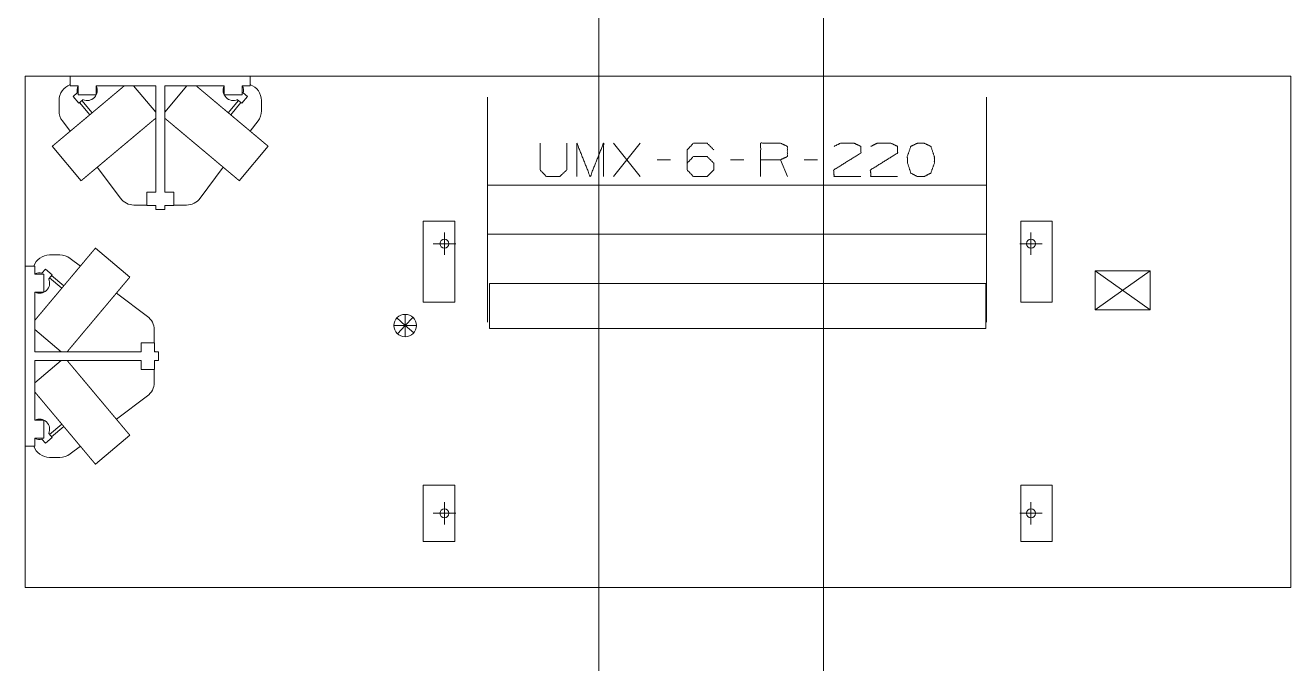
# Model space of a CAD drawing. Header units: millimetres. Extents: x 3056 to 110866, y 16649 to 58349.
# Drawn here: x 21756 to 27383, y 24209 to 27048 of the extents above; entities that cross this region are included whole.
import ezdxf

# ---------------------------------------------------------------- set-up
doc = ezdxf.new("R2010")
doc.units = ezdxf.units.MM
doc.layers.add('1', color=7, linetype='Continuous', true_color=0xffffff)

msp = doc.modelspace()

# ---------------------------------------------------------------- linework, layer by layer
at = {"layer": '1', "color": 143, "linetype": 'Continuous', "lineweight": 13}
for p, q in [((24306.5, 54363.3), (24306.5, 17870.4)), ((25306.5, 17870.4), (25306.5, 52663.3))]:
    msp.add_line(p, q, dxfattribs=at)
at = {"layer": '1', "color": 80, "linetype": 'Continuous', "lineweight": 13}
for p, q in [((21756.5, 24547.3), (21756.5, 26821.3)), ((21756.5, 24547.3), (21756.5, 26821.3)), ((21756.5, 26821.3), (27383.5, 26821.3)), ((21756.5, 26821.3), (27383.5, 26821.3)), ((21956.5, 26821.3), (21956.5, 26778.3)), ((22756.5, 26821.3), (22756.5, 26778.3)), ((27383.5, 26821.3), (27383.5, 24547.3)), ((27383.5, 26821.3), (27383.5, 24547.3)), ((21956.5, 26778.3), (21991.5, 26778.3)), ((21987.6, 26747.2), (21968.9, 26731.4)), ((21994.1, 26701.3), (21968.9, 26731.4)), ((21991.5, 26778.3), (21991.5, 26738.3)), ((22071.5, 26738.3), (21991.5, 26738.3)), ((22071.5, 26778.3), (22336.5, 26778.3)), ((22071.5, 26778.3), (22071.5, 26738.3)), ((22336.5, 26661.2), (22238.2, 26778.3)), ((22336.5, 26778.3), (22336.5, 26306.3)), ((22376.5, 26778.3), (22376.5, 26306.3)), ((22474.7, 26778.3), (22376.5, 26661.2)), ((22376.5, 26778.3), (22641.5, 26778.3)), ((22641.5, 26778.3), (22641.5, 26738.3)), ((22721.5, 26738.3), (22641.5, 26738.3)), ((22718.8, 26701.3), (22744.1, 26731.4)), ((22721.5, 26778.3), (22721.5, 26738.3)), ((22721.5, 26778.3), (22756.5, 26778.3)), ((22725.3, 26747.2), (22744.1, 26731.4)), ((21906.5, 26667.3), (21906.5, 26713.3)), ((22012.9, 26717), (21994.1, 26701.3)), ((21997.6, 26704.2), (22043.2, 26649.8)), ((22053.9, 26658.8), (22008.3, 26713.2)), ((22704.7, 26713.2), (22659, 26658.8)), ((22669.7, 26649.8), (22715.4, 26704.2)), ((22700.1, 26717), (22718.8, 26701.3)), ((22806.5, 26713.3), (22806.5, 26667.3)), ((21921.5, 26622.3), (21955.8, 26576.5)), ((22757.1, 26576.5), (22791.5, 26622.3)), ((21876.2, 26509.7), (22004.8, 26356.5)), ((22708.2, 26356.5), (22836.7, 26509.7)), ((24372.6, 26375), (24491.3, 26523.4)), ((24491.3, 26375), (24372.6, 26523.4)), ((24625.1, 26450), (24565.7, 26450)), ((24951.9, 26450), (24892.6, 26450)), ((25145.1, 26375), (25115.4, 26450)), ((25278.8, 26450), (25219.4, 26450)), ((22076, 26416.3), (22179.5, 26278.3)), ((22533.5, 26278.3), (22636.9, 26416.3)), ((26031.4, 26337.5), (23811.5, 26337.5)), ((22296.5, 26306.3), (22296.5, 26246.3)), ((22336.5, 26306.3), (22296.5, 26306.3)), ((22376.5, 26306.3), (22416.5, 26306.3)), ((22416.5, 26306.3), (22416.5, 26246.3)), ((22296.5, 26248.3), (22239.5, 26248.3)), ((22336.5, 26246.3), (22296.5, 26246.3)), ((22336.5, 26246.3), (22336.5, 26228.3)), ((22376.5, 26228.3), (22336.5, 26228.3)), ((22376.5, 26246.3), (22416.5, 26246.3)), ((22376.5, 26246.3), (22376.5, 26228.3)), ((22376.7, 26243.6), (22376.5, 26243.6)), ((22376.7, 26243.6), (22376.7, 26246.3)), ((22473.5, 26248.3), (22416.5, 26248.3)), ((23526, 26176.3), (23526, 25816.3)), ((23666, 26176.3), (23526, 26176.3)), ((23666, 25816.3), (23666, 26176.3)), ((26323, 26176.3), (26183, 26176.3)), ((26183, 26176.3), (26183, 25816.3)), ((26323, 25816.3), (26323, 26176.3)), ((23620.5, 26126.3), (23620.5, 26026.3)), ((23811.5, 26118.4), (26031.4, 26118.4)), ((26228.5, 26126.3), (26228.5, 26026.3)), ((22221.3, 25928), (22068.1, 26056.6)), ((23570.5, 26076.3), (23670.5, 26076.3)), ((26178.5, 26076.3), (26278.5, 26076.3)), ((21864.5, 26026.3), (21910.5, 26026.3)), ((22001.3, 25976.9), (21955.5, 26011.3)), ((21756.5, 25976.3), (21799.5, 25976.3)), ((21799.5, 25941.3), (21799.5, 25976.3)), ((21799.5, 25941.3), (21839.5, 25941.3)), ((21830.6, 25945.2), (21846.4, 25963.9)), ((21839.5, 25941.3), (21839.5, 25861.3)), ((21876.5, 25938.7), (21846.4, 25963.9)), ((26514.5, 25782.3), (26514.5, 25956.3)), ((26758.5, 25782.3), (26514.5, 25956.3)), ((26514.5, 25956.3), (26758.5, 25956.3)), ((26758.5, 25956.3), (26636.5, 25869.3)), ((26758.5, 25956.3), (26758.5, 25782.3)), ((21860.7, 25919.9), (21876.5, 25938.7)), ((21864.6, 25924.5), (21919, 25878.8)), ((21928, 25889.6), (21873.6, 25935.2)), ((23820.5, 25899.3), (26028.5, 25899.3)), ((23820.5, 25699.3), (23820.5, 25899.3)), ((26028.5, 25899.3), (26028.5, 25699.3)), ((21799.5, 25861.3), (21839.5, 25861.3)), ((21799.5, 25596.3), (21799.5, 25861.3)), ((22299.5, 25753.3), (22161.5, 25856.8)), ((26514.5, 25782.3), (26636.5, 25869.3)), ((23526, 25816.3), (23666, 25816.3)), ((26183, 25816.3), (26323, 25816.3)), ((26758.5, 25782.3), (26514.5, 25782.3)), ((23445.5, 25712.3), (23409.1, 25746.6)), ((23445.5, 25712.3), (23445.5, 25762.3)), ((23445.5, 25712.3), (23479.8, 25748.7)), ((21799.5, 25694.5), (21916.5, 25596.3)), ((22329.5, 25693.3), (22329.5, 25636.3)), ((23445.5, 25712.3), (23395.5, 25712.3)), ((23445.5, 25712.3), (23411.1, 25675.9)), ((23445.5, 25712.3), (23484.3, 25680.8)), ((23445.5, 25712.3), (23445.5, 25662.3)), ((23445.5, 25712.3), (23495.5, 25712.3)), ((26028.5, 25699.3), (23820.5, 25699.3)), ((22271.5, 25636.3), (22331.5, 25636.3)), ((22271.5, 25596.3), (22271.5, 25636.3)), ((22331.5, 25596.3), (22331.5, 25636.3)), ((21799.5, 25596.3), (22271.5, 25596.3)), ((21799.5, 25291.3), (21799.5, 25556.3)), ((21916.5, 25556.3), (21799.5, 25458.1)), ((21799.5, 25556.3), (22271.5, 25556.3)), ((22271.5, 25556.3), (22271.5, 25516.3)), ((22334.1, 25596.6), (22331.5, 25596.5)), ((22331.5, 25596.3), (22349.5, 25596.3)), ((22331.5, 25556.3), (22349.5, 25556.3)), ((22331.5, 25556.3), (22331.5, 25516.3)), ((22334.1, 25596.6), (22334.1, 25596.3)), ((22349.5, 25596.3), (22349.5, 25556.3)), ((22271.5, 25516.3), (22331.5, 25516.3)), ((22329.5, 25516.3), (22329.5, 25459.3)), ((22161.5, 25295.8), (22299.5, 25399.3)), ((21799.5, 25291.3), (21839.5, 25291.3)), ((21839.5, 25291.3), (21839.5, 25211.3)), ((21919, 25273.8), (21864.6, 25228.1)), ((21799.5, 25211.3), (21839.5, 25211.3)), ((21799.5, 25176.3), (21799.5, 25211.3)), ((21876.5, 25213.9), (21846.4, 25188.7)), ((21860.7, 25232.7), (21876.5, 25213.9)), ((21873.6, 25217.4), (21928, 25263)), ((22068.1, 25096), (22221.3, 25224.6)), ((21756.5, 25176.3), (21799.5, 25176.3)), ((21830.6, 25207.4), (21846.4, 25188.7)), ((21955.5, 25141.3), (22001.3, 25175.7)), ((21910.5, 25126.3), (21864.5, 25126.3)), ((23526, 25002.3), (23526, 24752.3)), ((23666, 25002.3), (23526, 25002.3)), ((23666, 24752.3), (23666, 25002.3)), ((26183, 25002.3), (26183, 24752.3)), ((26323, 25002.3), (26183, 25002.3)), ((26323, 24752.3), (26323, 25002.3)), ((23570.5, 24877.3), (23670.5, 24877.3)), ((23620.5, 24927.3), (23620.5, 24827.3)), ((26178.5, 24877.3), (26278.5, 24877.3)), ((26228.5, 24927.3), (26228.5, 24827.3)), ((23526, 24752.3), (23666, 24752.3)), ((26183, 24752.3), (26323, 24752.3)), ((27383.5, 24547.3), (21756.5, 24547.3)), ((27383.5, 24547.3), (21756.5, 24547.3))]:
    msp.add_line(p, q, dxfattribs=at)
for centre, radius in [((23620.5, 26076.3), 20), ((26228.5, 26076.3), 20), ((23445.5, 25712.3), 50), ((23620.5, 24877.3), 20), ((26228.5, 24877.3), 20)]:
    msp.add_circle(centre, radius, dxfattribs=at)
for centre, radius, start, end in [((21981.5, 26713.3), 75, 109.4723, 180), ((22031.5, 26758.3), 45.2, 153.7683, 194.2622), ((22031.5, 26758.3), 45.2, 245.7378, 26.2321), ((22681.5, 26758.3), 45.2, 153.7679, 294.2622), ((22681.5, 26758.3), 45.2, 345.7378, 26.2317), ((22731.5, 26713.3), 75, 0, 70.5277), ((21981.5, 26667.3), 75, 180, 216.8699), ((22731.5, 26667.3), 75, 323.1301, 0), ((22239.5, 26323.3), 75, 216.8699, 270), ((22473.5, 26323.3), 75, 270, 323.1301), ((21864.5, 25951.3), 75, 90, 160.5277), ((21910.5, 25951.3), 75, 53.1301, 90), ((21819.5, 25901.3), 45.2, 75.7378, 116.2317), ((21819.5, 25901.3), 45.2, 243.7679, 24.2622), ((22254.5, 25693.3), 75, 0, 53.1301), ((22254.5, 25459.3), 75, 306.8699, 360), ((21819.5, 25251.3), 45.2, 335.7378, 116.2321), ((21819.5, 25251.3), 45.2, 243.7683, 284.2622), ((21864.5, 25201.3), 75, 199.4723, 270), ((21910.5, 25201.3), 75, 270, 306.8699)]:
    msp.add_arc(centre, radius, start, end, dxfattribs=at)
for points, knots in [([(22196.3, 26778.3), (22194.9, 26777.1), (22193.6, 26776), (22190.7, 26773.6), (22187.7, 26771), (22184.5, 26768.4), (22182.9, 26767), (22181.3, 26765.7), (22177.9, 26762.8), (22174.4, 26759.9), (22170.8, 26756.8), (22168.9, 26755.3), (22167, 26753.7), (22163.2, 26750.5), (22161.2, 26748.8), (22159.2, 26747.2), (22157.2, 26745.5), (22155.2, 26743.8), (22151.1, 26740.3), (22148.9, 26738.5), (22146.8, 26736.8), (22142.5, 26733.1), (22140.3, 26731.3), (22138.1, 26729.4), (22133.6, 26725.6), (22129, 26721.8), (22126.7, 26719.9), (22122, 26715.9), (22119.7, 26714), (22114.9, 26709.9), (22110, 26705.9), (22107.6, 26703.8), (22105.1, 26701.8), (22102.7, 26699.7), (22100.2, 26697.6), (22095.2, 26693.4), (22090.2, 26689.2), (22085.1, 26684.9), (22082.5, 26682.8), (22080, 26680.7), (22074.8, 26676.3), (22072.2, 26674.2), (22067.1, 26669.8), (22064.5, 26667.7), (22061.9, 26665.5), (22056.7, 26661.1), (22054.1, 26658.9), (22048.9, 26654.6), (22046.3, 26652.4), (22041.1, 26648), (22035.8, 26643.6), (22033.2, 26641.5), (22028.1, 26637.1), (22022.9, 26632.8), (22020.3, 26630.6), (22017.8, 26628.5), (22012.6, 26624.2), (22010.1, 26622), (22005, 26617.8), (22002.5, 26615.7), (21997.5, 26611.5), (21992.6, 26607.3), (21990.1, 26605.3), (21987.7, 26603.2), (21982.8, 26599.1), (21978, 26595.1), (21973.3, 26591.2), (21968.6, 26587.2), (21966.4, 26585.3), (21964.1, 26583.4), (21959.6, 26579.6), (21957.4, 26577.8), (21953, 26574.1), (21950.8, 26572.3), (21948.7, 26570.5), (21946.6, 26568.7), (21942.4, 26565.2), (21938.3, 26561.8), (21934.4, 26558.5), (21932.5, 26556.9), (21928.7, 26553.7), (21926.8, 26552.1), (21923.2, 26549.1), (21919.6, 26546.1), (21916.2, 26543.3), (21913, 26540.5), (21911.4, 26539.2), (21909.8, 26537.9), (21906.8, 26535.3), (21903.9, 26532.9), (21902.5, 26531.7), (21899.8, 26529.5), (21898.5, 26528.4), (21897.2, 26527.3), (21896, 26526.3), (21894.8, 26525.3), (21893.6, 26524.3), (21891.4, 26522.4), (21889.4, 26520.7), (21887.4, 26519.1), (21885.7, 26517.6), (21884, 26516.2), (21882.5, 26515), (21881.2, 26513.9), (21880.1, 26512.9), (21879.5, 26512.5), (21879, 26512.1), (21878.2, 26511.3), (21877.5, 26510.7), (21877.2, 26510.5), (21876.9, 26510.3), (21876.7, 26510.1), (21876.5, 26509.9), (21876.4, 26509.8), (21876.3, 26509.7), (21876.2, 26509.7), (21876.2, 26509.7)], [0, 0, 0.004292, 0.008591, 0.017595, 0.02701, 0.036821, 0.041921, 0.047018, 0.057597, 0.068547, 0.079854, 0.085679, 0.091508, 0.103505, 0.109664, 0.115825, 0.122145, 0.128465, 0.141408, 0.148026, 0.154639, 0.16816, 0.17505, 0.181941, 0.195985, 0.210268, 0.217521, 0.232145, 0.239507, 0.254441, 0.269566, 0.277213, 0.284861, 0.29259, 0.300319, 0.315926, 0.331664, 0.347524, 0.355507, 0.363489, 0.379542, 0.387603, 0.403763, 0.411855, 0.419976, 0.436223, 0.444354, 0.460633, 0.468776, 0.485047, 0.5013, 0.509419, 0.525611, 0.541747, 0.54978, 0.557809, 0.573786, 0.581718, 0.597533, 0.605409, 0.621031, 0.636511, 0.644167, 0.651827, 0.66697, 0.681925, 0.696679, 0.711217, 0.718374, 0.725529, 0.739596, 0.746505, 0.760187, 0.766958, 0.773594, 0.780227, 0.793206, 0.805882, 0.818239, 0.824254, 0.836121, 0.841965, 0.853313, 0.864306, 0.874926, 0.88517, 0.8901, 0.895028, 0.904486, 0.913544, 0.91786, 0.926291, 0.930401, 0.934298, 0.938192, 0.941872, 0.945549, 0.952463, 0.958926, 0.964934, 0.970487, 0.97557, 0.980183, 0.98432, 0.987983, 0.989576, 0.991164, 0.993861, 0.996067, 0.996928, 0.997787, 0.998402, 0.999016, 0.999389, 0.999755, 0.999881, 1, 1]), ([(22836.7, 26509.7), (22836.7, 26509.7), (22836.7, 26509.7), (22836.5, 26509.8), (22836.4, 26509.9), (22836.2, 26510.1), (22836, 26510.3), (22835.5, 26510.7), (22835.1, 26511), (22834.8, 26511.3), (22833.9, 26512.1), (22833.4, 26512.5), (22832.9, 26512.9), (22832.3, 26513.4), (22831.1, 26514.4), (22830.4, 26515), (22828.9, 26516.2), (22828.1, 26516.9), (22827.3, 26517.6), (22825.5, 26519.1), (22824.5, 26519.9), (22823.6, 26520.7), (22821.5, 26522.4), (22819.3, 26524.3), (22818.1, 26525.3), (22817, 26526.3), (22814.5, 26528.4), (22811.8, 26530.6), (22810.4, 26531.7), (22809.1, 26532.9), (22806.2, 26535.3), (22804.6, 26536.6), (22801.6, 26539.2), (22800, 26540.5), (22796.7, 26543.3), (22795, 26544.7), (22791.5, 26547.6), (22789.8, 26549.1), (22786.1, 26552.1), (22784.3, 26553.7), (22782.4, 26555.3), (22778.6, 26558.5), (22774.6, 26561.8), (22772.6, 26563.5), (22770.5, 26565.2), (22766.4, 26568.7), (22764.3, 26570.5), (22762.1, 26572.3), (22757.8, 26575.9), (22753.4, 26579.6), (22748.9, 26583.4), (22746.6, 26585.3), (22742, 26589.2), (22737.3, 26593.1), (22732.5, 26597.1), (22730.1, 26599.1), (22727.7, 26601.2), (22722.8, 26605.3), (22720.4, 26607.3), (22715.4, 26611.5), (22710.4, 26615.7), (22707.9, 26617.8), (22705.4, 26619.9), (22700.3, 26624.2), (22695.2, 26628.5), (22692.6, 26630.6), (22690, 26632.8), (22684.9, 26637.1), (22679.7, 26641.5), (22674.5, 26645.8), (22669.3, 26650.2), (22666.7, 26652.4), (22664.1, 26654.6), (22661.5, 26656.7), (22656.3, 26661.1), (22651.1, 26665.5), (22648.5, 26667.7), (22645.9, 26669.8), (22640.7, 26674.2), (22638.1, 26676.3), (22633, 26680.7), (22630.4, 26682.8), (22627.9, 26684.9), (22622.8, 26689.2), (22617.8, 26693.4), (22612.8, 26697.6), (22610.3, 26699.7), (22607.8, 26701.8), (22602.9, 26705.9), (22598.1, 26709.9), (22595.7, 26712), (22590.9, 26715.9), (22586.2, 26719.9), (22583.9, 26721.8), (22579.4, 26725.6), (22574.9, 26729.4), (22572.7, 26731.3), (22568.3, 26734.9), (22566.1, 26736.8), (22561.9, 26740.3), (22557.7, 26743.8), (22555.7, 26745.5), (22553.7, 26747.2), (22551.7, 26748.8), (22549.8, 26750.5), (22547.8, 26752.1), (22544, 26755.3), (22542.2, 26756.8), (22538.6, 26759.9), (22535.1, 26762.8), (22531.7, 26765.7), (22530, 26767), (22526.8, 26769.7), (22523.8, 26772.3), (22520.8, 26774.8), (22519.4, 26776), (22516.6, 26778.3)], [0, 0, 0.000122, 0.000247, 0.000611, 0.000984, 0.001595, 0.002216, 0.003933, 0.005038, 0.006139, 0.008836, 0.010427, 0.012017, 0.013851, 0.017747, 0.019819, 0.02443, 0.026974, 0.029513, 0.035068, 0.03807, 0.041077, 0.047539, 0.054451, 0.058127, 0.061808, 0.069601, 0.077816, 0.082139, 0.086459, 0.095514, 0.100247, 0.1099, 0.11483, 0.125076, 0.130384, 0.141193, 0.146684, 0.158032, 0.163879, 0.169726, 0.181761, 0.19412, 0.200456, 0.206793, 0.219772, 0.226406, 0.233044, 0.246589, 0.260404, 0.274471, 0.281625, 0.296051, 0.310698, 0.325556, 0.333029, 0.340598, 0.355832, 0.363491, 0.378968, 0.39459, 0.402464, 0.410342, 0.426215, 0.442187, 0.450219, 0.458254, 0.474388, 0.49058, 0.506818, 0.523086, 0.531225, 0.539369, 0.547508, 0.563776, 0.580023, 0.588143, 0.596238, 0.612394, 0.620456, 0.636509, 0.644491, 0.652477, 0.668332, 0.684075, 0.699679, 0.707409, 0.715134, 0.730433, 0.74556, 0.753024, 0.767855, 0.782479, 0.789733, 0.804015, 0.818054, 0.824948, 0.838598, 0.845361, 0.858592, 0.871535, 0.877853, 0.884173, 0.890334, 0.896495, 0.90249, 0.914319, 0.920143, 0.931451, 0.942403, 0.952982, 0.958079, 0.968082, 0.977695, 0.986904, 0.991407, 1, 1]), ([(23811.5, 26727.9), (23811.5, 26727.8), (23811.5, 26727.7), (23811.5, 26727.3), (23811.5, 26727), (23811.5, 26726.3), (23811.5, 26725.3), (23811.5, 26724.2), (23811.5, 26722.9), (23811.5, 26721.3), (23811.5, 26719.5), (23811.5, 26717.6), (23811.5, 26715.4), (23811.5, 26713), (23811.5, 26710.5), (23811.5, 26709.1), (23811.5, 26706.2), (23811.5, 26703.1), (23811.5, 26701.5), (23811.5, 26698.2), (23811.5, 26694.6), (23811.5, 26690.9), (23811.5, 26686.9), (23811.5, 26682.8), (23811.5, 26678.4), (23811.5, 26673.9), (23811.5, 26669.2), (23811.5, 26664.3), (23811.5, 26659.2), (23811.5, 26654), (23811.5, 26648.6), (23811.5, 26643), (23811.5, 26637.2), (23811.5, 26631.3), (23811.5, 26628.2), (23811.5, 26622), (23811.5, 26615.6), (23811.5, 26609.1), (23811.5, 26602.4), (23811.5, 26595.6), (23811.5, 26588.6), (23811.5, 26585.1), (23811.5, 26577.9), (23811.5, 26570.5), (23811.5, 26563), (23811.5, 26559.2), (23811.5, 26551.5), (23811.5, 26543.6), (23811.5, 26535.7), (23811.5, 26527.6), (23811.5, 26519.3), (23811.5, 26511), (23811.5, 26502.5), (23811.5, 26493.9), (23811.5, 26485.3), (23811.5, 26476.5), (23811.5, 26467.6), (23811.5, 26458.6), (23811.5, 26449.5), (23811.5, 26440.3), (23811.5, 26431), (23811.5, 26421.6), (23811.5, 26412.2), (23811.5, 26402.7), (23811.5, 26393.1), (23811.5, 26383.4), (23811.5, 26373.7), (23811.5, 26363.9), (23811.5, 26354.1), (23811.5, 26344.2), (23811.5, 26339.2), (23811.5, 26329.2), (23811.5, 26319.2), (23811.5, 26309.2), (23811.5, 26299.1), (23811.5, 26294), (23811.5, 26283.9), (23811.5, 26273.8), (23811.5, 26263.6), (23811.5, 26253.4), (23811.5, 26248.3), (23811.5, 26238.1), (23811.5, 26227.9)], [0, 0, 0.000206, 0.000519, 0.001349, 0.001868, 0.003323, 0.005196, 0.007477, 0.010176, 0.013287, 0.016806, 0.020733, 0.025072, 0.029813, 0.034957, 0.03773, 0.043476, 0.049625, 0.052795, 0.059531, 0.066659, 0.074179, 0.082079, 0.090366, 0.099028, 0.108067, 0.117475, 0.127254, 0.137393, 0.147892, 0.158745, 0.169948, 0.181494, 0.193384, 0.199496, 0.211889, 0.224605, 0.237649, 0.251005, 0.264674, 0.278654, 0.285714, 0.300139, 0.314855, 0.329857, 0.337498, 0.352913, 0.368597, 0.384546, 0.400755, 0.417206, 0.433902, 0.450835, 0.467996, 0.485374, 0.502974, 0.520775, 0.538777, 0.55697, 0.575348, 0.593906, 0.612628, 0.631514, 0.650554, 0.669736, 0.689061, 0.708508, 0.728082, 0.747767, 0.767558, 0.77748, 0.797413, 0.817432, 0.837524, 0.857686, 0.867793, 0.888039, 0.908332, 0.928663, 0.949025, 0.959212, 0.979601, 1, 1]), ([(26031.5, 26227.9), (26031.5, 26238.1), (26031.5, 26248.3), (26031.5, 26258.5), (26031.5, 26268.7), (26031.5, 26278.9), (26031.5, 26289), (26031.5, 26299.1), (26031.5, 26309.2), (26031.5, 26319.2), (26031.5, 26329.2), (26031.5, 26339.2), (26031.5, 26349.1), (26031.5, 26359), (26031.5, 26368.8), (26031.5, 26378.6), (26031.5, 26388.3), (26031.5, 26397.9), (26031.5, 26407.4), (26031.5, 26416.9), (26031.5, 26426.3), (26031.5, 26435.7), (26031.5, 26444.9), (26031.5, 26454), (26031.5, 26463.1), (26031.5, 26472), (26031.5, 26480.9), (26031.5, 26489.6), (26031.5, 26498.3), (26031.5, 26506.8), (26031.5, 26515.2), (26031.5, 26523.5), (26031.5, 26531.7), (26031.5, 26539.7), (26031.5, 26547.6), (26031.5, 26555.4), (26031.5, 26563), (26031.5, 26570.5), (26031.5, 26574.2), (26031.5, 26581.5), (26031.5, 26588.6), (26031.5, 26595.6), (26031.5, 26602.4), (26031.5, 26609.1), (26031.5, 26615.6), (26031.5, 26618.9), (26031.5, 26625.1), (26031.5, 26631.3), (26031.5, 26637.2), (26031.5, 26643), (26031.5, 26648.6), (26031.5, 26654), (26031.5, 26659.2), (26031.5, 26664.3), (26031.5, 26666.8), (26031.5, 26671.6), (26031.5, 26676.2), (26031.5, 26680.6), (26031.5, 26684.8), (26031.5, 26686.9), (26031.5, 26690.9), (26031.5, 26694.6), (26031.5, 26698.2), (26031.5, 26699.9), (26031.5, 26703.1), (26031.5, 26706.2), (26031.5, 26709.1), (26031.5, 26711.8), (26031.5, 26714.2), (26031.5, 26716.5), (26031.5, 26718.6), (26031.5, 26720.4), (26031.5, 26722.1), (26031.5, 26722.9), (26031.5, 26724.2), (26031.5, 26725.3), (26031.5, 26726.3), (26031.5, 26726.6), (26031.5, 26727.3), (26031.5, 26727.7), (26031.5, 26727.9), (26031.5, 26727.9)], [0, 0, 0.020399, 0.040788, 0.061161, 0.081508, 0.101822, 0.122095, 0.142314, 0.162476, 0.182568, 0.202587, 0.22252, 0.242364, 0.262102, 0.281734, 0.30125, 0.320633, 0.33989, 0.359003, 0.377969, 0.396775, 0.415418, 0.433886, 0.452174, 0.470271, 0.488178, 0.505879, 0.523368, 0.54064, 0.55769, 0.574507, 0.59108, 0.607416, 0.623492, 0.639309, 0.654861, 0.670143, 0.685145, 0.692501, 0.707074, 0.721346, 0.735326, 0.748995, 0.762351, 0.775395, 0.781835, 0.794392, 0.806616, 0.818506, 0.830052, 0.841255, 0.852108, 0.862607, 0.872746, 0.877635, 0.887229, 0.896452, 0.9053, 0.913777, 0.917921, 0.925821, 0.933341, 0.940469, 0.943834, 0.950375, 0.956524, 0.96227, 0.967615, 0.972557, 0.977098, 0.98123, 0.984956, 0.988268, 0.989824, 0.992523, 0.994804, 0.996677, 0.997402, 0.998651, 0.999481, 0.999899, 1, 1]), ([(22336.5, 26634.8), (22334.4, 26633.1), (22333.3, 26632.1), (22331, 26630.2), (22329.9, 26629.3), (22328.6, 26628.2), (22326.1, 26626.1), (22324.8, 26625), (22322, 26622.7), (22320.6, 26621.5), (22317.6, 26619), (22314.5, 26616.4), (22313, 26615.1), (22311.3, 26613.7), (22308, 26610.9), (22306.3, 26609.5), (22304.5, 26608), (22301, 26605), (22299.2, 26603.5), (22295.4, 26600.4), (22291.6, 26597.1), (22287.6, 26593.8), (22283.6, 26590.4), (22279.4, 26587), (22275.2, 26583.4), (22270.9, 26579.8), (22268.7, 26577.9), (22264.2, 26574.2), (22259.7, 26570.4), (22257.4, 26568.5), (22252.8, 26564.6), (22250.4, 26562.6), (22248, 26560.6), (22243.3, 26556.6), (22240.8, 26554.6), (22236, 26550.5), (22233.5, 26548.4), (22231, 26546.3), (22228.6, 26544.3), (22223.6, 26540.1), (22221.1, 26538), (22218.5, 26535.9), (22213.5, 26531.6), (22208.4, 26527.3), (22205.8, 26525.2), (22200.6, 26520.8), (22198.1, 26518.7), (22192.9, 26514.3), (22190.3, 26512.1), (22187.7, 26510), (22185.1, 26507.8), (22179.9, 26503.4), (22177.3, 26501.2), (22172.1, 26496.9), (22166.9, 26492.5), (22161.7, 26488.1), (22159.1, 26486), (22153.9, 26481.6), (22151.3, 26479.5), (22146.2, 26475.1), (22143.6, 26473), (22141.1, 26470.9), (22136, 26466.6), (22131, 26462.4), (22128.5, 26460.3), (22126, 26458.2), (22121, 26454), (22116.1, 26449.9), (22113.7, 26447.9), (22108.9, 26443.8), (22104.1, 26439.8), (22101.8, 26437.9), (22097.1, 26434), (22092.5, 26430.1), (22090.3, 26428.2), (22088, 26426.3), (22085.8, 26424.5), (22083.6, 26422.6), (22081.5, 26420.8), (22077.2, 26417.2), (22075, 26415.4), (22073, 26413.7), (22068.9, 26410.3), (22066.8, 26408.6), (22062.9, 26405.2), (22061, 26403.6), (22057.2, 26400.4), (22053.5, 26397.4), (22051.7, 26395.8), (22049.9, 26394.4), (22046.5, 26391.5), (22044.8, 26390), (22043.1, 26388.7), (22041.5, 26387.3), (22038.3, 26384.6), (22036.8, 26383.4), (22035.3, 26382.1), (22033.9, 26380.9), (22032.4, 26379.7), (22031, 26378.5), (22028.3, 26376.2), (22027, 26375.1), (22024.5, 26373.1), (22022.2, 26371.1), (22021.1, 26370.2), (22018.9, 26368.4), (22017.9, 26367.5), (22016, 26365.9), (22015.1, 26365.1), (22014.2, 26364.4), (22013.4, 26363.7), (22012.6, 26363), (22011.1, 26361.8), (22010.4, 26361.2), (22009.2, 26360.2), (22008.6, 26359.7), (22008.1, 26359.3), (22007.6, 26358.8), (22007.2, 26358.5), (22006.7, 26358.1), (22006, 26357.5), (22005.5, 26357.1), (22005.3, 26356.9), (22005.1, 26356.7), (22005, 26356.6), (22004.8, 26356.5), (22004.8, 26356.5), (22004.8, 26356.5)], [0, 0, 0.006203, 0.009524, 0.016377, 0.019908, 0.023651, 0.031345, 0.035296, 0.043606, 0.047956, 0.056856, 0.066147, 0.070887, 0.075814, 0.08585, 0.09096, 0.096246, 0.106994, 0.112455, 0.123714, 0.135295, 0.147191, 0.159396, 0.171892, 0.184669, 0.197715, 0.204368, 0.217797, 0.231463, 0.238359, 0.252368, 0.259473, 0.266581, 0.280989, 0.288285, 0.302962, 0.310343, 0.317799, 0.325259, 0.340318, 0.347912, 0.355502, 0.370804, 0.386201, 0.393943, 0.409466, 0.417246, 0.43286, 0.440691, 0.448518, 0.456366, 0.472062, 0.479912, 0.495617, 0.511305, 0.526966, 0.534773, 0.550363, 0.558146, 0.573637, 0.581342, 0.589042, 0.604348, 0.619542, 0.627075, 0.634607, 0.649531, 0.664304, 0.671605, 0.686117, 0.700439, 0.707554, 0.72157, 0.735371, 0.742156, 0.748937, 0.755599, 0.762257, 0.768791, 0.78172, 0.788113, 0.794371, 0.806735, 0.812846, 0.824764, 0.830563, 0.842003, 0.853112, 0.858582, 0.863881, 0.874299, 0.879417, 0.884357, 0.889293, 0.898798, 0.903358, 0.907917, 0.91228, 0.916647, 0.920814, 0.928941, 0.932903, 0.940416, 0.947507, 0.950836, 0.957287, 0.960399, 0.966196, 0.96887, 0.971546, 0.973994, 0.976445, 0.980892, 0.98289, 0.98665, 0.988413, 0.989944, 0.991482, 0.992776, 0.994077, 0.996207, 0.997864, 0.99846, 0.99905, 0.999408, 0.999764, 0.999883, 1, 1]), ([(22708.2, 26356.5), (22708.1, 26356.5), (22708.1, 26356.5), (22708, 26356.6), (22707.9, 26356.7), (22707.7, 26356.9), (22707.5, 26357.1), (22706.9, 26357.5), (22706.6, 26357.8), (22705.8, 26358.5), (22705.4, 26358.8), (22704.8, 26359.3), (22704.3, 26359.7), (22703.2, 26360.7), (22701.8, 26361.8), (22700.4, 26363), (22699.6, 26363.7), (22698.7, 26364.4), (22697.9, 26365.1), (22697, 26365.9), (22695, 26367.5), (22694, 26368.4), (22691.9, 26370.2), (22690.8, 26371.1), (22689.6, 26372.1), (22687.2, 26374.1), (22685.9, 26375.1), (22683.3, 26377.4), (22680.5, 26379.7), (22677.6, 26382.1), (22676.1, 26383.4), (22674.6, 26384.6), (22671.5, 26387.3), (22669.8, 26388.7), (22668.2, 26390), (22666.5, 26391.5), (22664.8, 26392.9), (22663, 26394.4), (22661.3, 26395.8), (22659.5, 26397.4), (22657.6, 26398.9), (22653.9, 26402), (22650.1, 26405.2), (22646.1, 26408.6), (22644.1, 26410.3), (22640, 26413.7), (22637.9, 26415.4), (22635.8, 26417.2), (22631.5, 26420.8), (22629.3, 26422.6), (22627.1, 26424.5), (22624.9, 26426.3), (22620.4, 26430.1), (22615.8, 26434), (22611.2, 26437.9), (22608.8, 26439.8), (22604.1, 26443.8), (22601.7, 26445.8), (22596.8, 26449.9), (22591.9, 26454), (22589.5, 26456.1), (22584.5, 26460.3), (22579.5, 26464.5), (22576.9, 26466.6), (22571.9, 26470.9), (22569.3, 26473), (22564.2, 26477.3), (22561.6, 26479.5), (22559, 26481.6), (22556.5, 26483.8), (22553.9, 26486), (22548.7, 26490.3), (22546.1, 26492.5), (22543.5, 26494.7), (22538.3, 26499), (22533.1, 26503.4), (22527.9, 26507.8), (22525.3, 26510), (22522.7, 26512.1), (22517.5, 26516.5), (22514.9, 26518.7), (22512.3, 26520.8), (22509.7, 26523), (22507.1, 26525.2), (22504.6, 26527.3), (22499.5, 26531.6), (22494.4, 26535.9), (22491.9, 26538), (22489.4, 26540.1), (22484.4, 26544.3), (22481.9, 26546.3), (22479.4, 26548.4), (22477, 26550.5), (22472.1, 26554.6), (22469.7, 26556.6), (22464.9, 26560.6), (22462.5, 26562.6), (22460.2, 26564.6), (22455.5, 26568.5), (22451, 26572.3), (22446.5, 26576.1), (22444.3, 26577.9), (22439.9, 26581.6), (22437.7, 26583.4), (22433.5, 26587), (22429.3, 26590.4), (22425.3, 26593.8), (22421.4, 26597.1), (22417.5, 26600.4), (22413.8, 26603.5), (22410.2, 26606.5), (22408.4, 26608), (22406.6, 26609.5), (22405, 26610.9), (22403.3, 26612.3), (22400, 26615.1), (22398.4, 26616.4), (22396.8, 26617.7), (22395.3, 26619), (22393.8, 26620.2), (22392.4, 26621.5), (22389.6, 26623.8), (22388.2, 26625), (22385.6, 26627.2), (22384.3, 26628.2), (22383.1, 26629.3), (22380.7, 26631.2), (22379.6, 26632.1), (22378.5, 26633.1), (22376.5, 26634.8)], [0, 0, 0.000113, 0.000234, 0.00059, 0.00095, 0.00154, 0.002134, 0.003791, 0.004858, 0.007221, 0.008518, 0.010053, 0.011584, 0.015115, 0.019105, 0.023555, 0.026006, 0.028452, 0.031128, 0.033804, 0.039598, 0.042713, 0.049162, 0.052493, 0.056036, 0.063341, 0.067092, 0.07502, 0.083348, 0.092083, 0.096642, 0.1012, 0.110707, 0.115643, 0.120583, 0.125701, 0.130818, 0.136119, 0.141418, 0.146888, 0.152356, 0.163633, 0.175236, 0.187154, 0.193265, 0.205626, 0.211884, 0.218278, 0.231207, 0.237743, 0.244401, 0.251063, 0.264629, 0.278425, 0.292444, 0.299561, 0.313883, 0.321095, 0.335694, 0.350467, 0.357931, 0.37292, 0.388053, 0.395652, 0.410953, 0.418656, 0.434109, 0.441851, 0.449632, 0.457413, 0.465224, 0.480864, 0.488693, 0.496539, 0.512235, 0.527936, 0.543632, 0.551478, 0.559307, 0.574942, 0.582749, 0.59053, 0.598311, 0.606053, 0.613795, 0.629196, 0.644498, 0.652088, 0.659682, 0.674741, 0.682201, 0.689657, 0.697038, 0.711715, 0.719011, 0.733419, 0.740527, 0.747632, 0.761641, 0.775424, 0.788978, 0.795627, 0.808807, 0.815331, 0.828108, 0.840599, 0.852804, 0.864705, 0.876286, 0.887541, 0.898462, 0.903749, 0.90904, 0.91415, 0.919258, 0.929113, 0.933853, 0.93859, 0.943139, 0.947689, 0.952039, 0.960549, 0.964699, 0.972602, 0.976345, 0.980092, 0.987153, 0.990476, 0.993797, 1, 1]), ([(24045.7, 26523.4), (24045.7, 26404.7), (24073.8, 26375), (24133.2, 26375), (24164.4, 26404.7), (24164.4, 26523.4)], [0, 0, 0.311785, 0.419154, 0.575047, 0.688215, 1, 1]), ([(24209.1, 26375), (24209.1, 26523.4), (24268.5, 26375), (24327.9, 26523.4), (24327.9, 26375)], [0, 0, 0.240728, 0.5, 0.759272, 1, 1]), ([(24699.4, 26434.4), (24727.6, 26464.1), (24788.5, 26464.1), (24818.2, 26434.4), (24818.2, 26404.7), (24788.5, 26375), (24727.6, 26375), (24699.4, 26404.7), (24699.4, 26493.7), (24727.6, 26523.4), (24788.5, 26523.4), (24818.2, 26493.7)], [0, 0, 0.074326, 0.185079, 0.261388, 0.315348, 0.391656, 0.50241, 0.576736, 0.738612, 0.812938, 0.923692, 1, 1]), ([(25026.3, 26375), (25026.3, 26523.4), (25115.4, 26523.4), (25145.1, 26509.4), (25145.1, 26464.1), (25115.4, 26450), (25026.3, 26450)], [0, 0, 0.339226, 0.542761, 0.617836, 0.72139, 0.796465, 1, 1]), ([(25353.2, 26509.4), (25381.3, 26523.4), (25442.3, 26523.4), (25471.9, 26509.4), (25471.9, 26479.7), (25351.6, 26404.7), (25353.2, 26375), (25471.9, 26375)], [0, 0, 0.070636, 0.207524, 0.281313, 0.347998, 0.666471, 0.733248, 1, 1]), ([(25516.6, 26509.4), (25544.8, 26523.4), (25605.7, 26523.4), (25635.4, 26509.4), (25635.4, 26479.7), (25515.1, 26404.7), (25516.6, 26375), (25635.4, 26375)], [0, 0, 0.070635, 0.207517, 0.281311, 0.347996, 0.666472, 0.733249, 1, 1]), ([(25753.5, 26375), (25783.2, 26390.6), (25798.8, 26434.4), (25798.8, 26464.1), (25783.2, 26509.4), (25753.5, 26523.4), (25723.8, 26523.4), (25694.1, 26509.4), (25678.5, 26464.1), (25680.1, 26434.4), (25694.1, 26390.6), (25723.8, 26375), (25753.5, 26375)], [0, 0, 0.07627, 0.181885, 0.249376, 0.358345, 0.433025, 0.500522, 0.575203, 0.684174, 0.751758, 0.856233, 0.932503, 1, 1]), ([(23811.5, 26227.9), (23811.5, 26217.7), (23811.5, 26207.6), (23811.5, 26197.4), (23811.5, 26187.2), (23811.5, 26177), (23811.5, 26166.9), (23811.5, 26156.8), (23811.5, 26146.7), (23811.5, 26136.7), (23811.5, 26126.7), (23811.5, 26116.7), (23811.5, 26106.8), (23811.5, 26096.9), (23811.5, 26087.1), (23811.5, 26077.3), (23811.5, 26072.5), (23811.5, 26062.8), (23811.5, 26053.2), (23811.5, 26043.7), (23811.5, 26034.3), (23811.5, 26024.9), (23811.5, 26020.2), (23811.5, 26011), (23811.5, 26001.9), (23811.5, 25992.8), (23811.5, 25983.9), (23811.5, 25975), (23811.5, 25966.3), (23811.5, 25957.6), (23811.5, 25949.1), (23811.5, 25940.7), (23811.5, 25932.4), (23811.5, 25924.2), (23811.5, 25916.2), (23811.5, 25908.3), (23811.5, 25900.5), (23811.5, 25892.9), (23811.5, 25885.4), (23811.5, 25881.7), (23811.5, 25874.4), (23811.5, 25867.3), (23811.5, 25860.3), (23811.5, 25853.4), (23811.5, 25846.8), (23811.5, 25840.2), (23811.5, 25837), (23811.5, 25830.8), (23811.5, 25824.6), (23811.5, 25818.7), (23811.5, 25812.9), (23811.5, 25807.3), (23811.5, 25801.9), (23811.5, 25796.6), (23811.5, 25791.6), (23811.5, 25789.1), (23811.5, 25784.3), (23811.5, 25779.7), (23811.5, 25775.3), (23811.5, 25771.1), (23811.5, 25767), (23811.5, 25763.2), (23811.5, 25759.5), (23811.5, 25756), (23811.5, 25752.8), (23811.5, 25749.7), (23811.5, 25746.8), (23811.5, 25744.1), (23811.5, 25741.7), (23811.5, 25739.4), (23811.5, 25737.3), (23811.5, 25735.5), (23811.5, 25733.8), (23811.5, 25732.4), (23811.5, 25731.1), (23811.5, 25730.1), (23811.5, 25729.2), (23811.5, 25728.6), (23811.5, 25728.2), (23811.5, 25728), (23811.5, 25727.9)], [0, 0, 0.020399, 0.040788, 0.061161, 0.081508, 0.101822, 0.122095, 0.142314, 0.162476, 0.182568, 0.202587, 0.22252, 0.242364, 0.262102, 0.281734, 0.301245, 0.310939, 0.330264, 0.349446, 0.368486, 0.387372, 0.406094, 0.415418, 0.433886, 0.452174, 0.470271, 0.488178, 0.505879, 0.523368, 0.54064, 0.55769, 0.574507, 0.59108, 0.60741, 0.623492, 0.639309, 0.654861, 0.670143, 0.68514, 0.692501, 0.707069, 0.721346, 0.735321, 0.748995, 0.762351, 0.775395, 0.781835, 0.794387, 0.806616, 0.818501, 0.830052, 0.841255, 0.852108, 0.862607, 0.872746, 0.877635, 0.887229, 0.896452, 0.9053, 0.913777, 0.921868, 0.929578, 0.936902, 0.943834, 0.950375, 0.956524, 0.96227, 0.967615, 0.972557, 0.977098, 0.98123, 0.984956, 0.988268, 0.991173, 0.993661, 0.99574, 0.997402, 0.998651, 0.999481, 0.999794, 1, 1]), ([(26031.5, 25727.9), (26031.5, 25728), (26031.5, 25728.2), (26031.5, 25728.6), (26031.5, 25728.9), (26031.5, 25729.6), (26031.5, 25730.5), (26031.5, 25731.1), (26031.5, 25732.4), (26031.5, 25733), (26031.5, 25734.6), (26031.5, 25736.3), (26031.5, 25738.3), (26031.5, 25740.5), (26031.5, 25742.9), (26031.5, 25745.4), (26031.5, 25748.2), (26031.5, 25751.2), (26031.5, 25754.3), (26031.5, 25757.7), (26031.5, 25761.3), (26031.5, 25765), (26031.5, 25769), (26031.5, 25773.1), (26031.5, 25777.5), (26031.5, 25782), (26031.5, 25786.7), (26031.5, 25791.6), (26031.5, 25796.6), (26031.5, 25801.9), (26031.5, 25807.3), (26031.5, 25812.9), (26031.5, 25818.7), (26031.5, 25824.6), (26031.5, 25830.8), (26031.5, 25837), (26031.5, 25843.5), (26031.5, 25850.1), (26031.5, 25856.8), (26031.5, 25863.7), (26031.5, 25870.8), (26031.5, 25878), (26031.5, 25881.7), (26031.5, 25889.1), (26031.5, 25896.7), (26031.5, 25904.4), (26031.5, 25912.2), (26031.5, 25920.2), (26031.5, 25928.3), (26031.5, 25936.5), (26031.5, 25944.9), (26031.5, 25953.4), (26031.5, 25961.9), (26031.5, 25970.6), (26031.5, 25979.4), (26031.5, 25988.3), (26031.5, 25997.3), (26031.5, 26006.4), (26031.5, 26015.6), (26031.5, 26024.9), (26031.5, 26034.3), (26031.5, 26043.7), (26031.5, 26053.2), (26031.5, 26062.8), (26031.5, 26072.5), (26031.5, 26082.2), (26031.5, 26092), (26031.5, 26101.8), (26031.5, 26106.8), (26031.5, 26116.7), (26031.5, 26126.7), (26031.5, 26136.7), (26031.5, 26146.7), (26031.5, 26156.8), (26031.5, 26161.8), (26031.5, 26172), (26031.5, 26182.1), (26031.5, 26192.3), (26031.5, 26202.5), (26031.5, 26207.6), (26031.5, 26217.7), (26031.5, 26227.9)], [0, 0, 0.000101, 0.000519, 0.001349, 0.001873, 0.003328, 0.005196, 0.006339, 0.008827, 0.010176, 0.013287, 0.016806, 0.020733, 0.025072, 0.029813, 0.034957, 0.040508, 0.04645, 0.052795, 0.059531, 0.066665, 0.074179, 0.082084, 0.090366, 0.099028, 0.108067, 0.117475, 0.127254, 0.137393, 0.147892, 0.158745, 0.169948, 0.181499, 0.193384, 0.205613, 0.218165, 0.231051, 0.244248, 0.257763, 0.27159, 0.285719, 0.300144, 0.307499, 0.322358, 0.337498, 0.352913, 0.368602, 0.384546, 0.400755, 0.417206, 0.433902, 0.450835, 0.467996, 0.485374, 0.502974, 0.520775, 0.538777, 0.55697, 0.575348, 0.593906, 0.612628, 0.631514, 0.650554, 0.669736, 0.689061, 0.708508, 0.728082, 0.747767, 0.757636, 0.77748, 0.797413, 0.817432, 0.837524, 0.857686, 0.867793, 0.888039, 0.908332, 0.928663, 0.949025, 0.959212, 0.979601, 1, 1]), ([(22068.1, 26056.6), (22068, 26056.5), (22067.9, 26056.4), (22067.8, 26056.2), (22067.7, 26056.1), (22067.5, 26055.9), (22067.3, 26055.6), (22067, 26055.3), (22066.7, 26055), (22066.1, 26054.2), (22065.7, 26053.7), (22064.9, 26052.7), (22063.9, 26051.5), (22063.3, 26050.9), (22062.8, 26050.2), (22062.1, 26049.5), (22061.5, 26048.7), (22060.2, 26047.1), (22059.4, 26046.2), (22058.7, 26045.3), (22057.1, 26043.4), (22055.3, 26041.3), (22053.5, 26039.1), (22051.5, 26036.8), (22050.4, 26035.5), (22048.3, 26033), (22047.2, 26031.7), (22046, 26030.3), (22044.9, 26028.9), (22042.4, 26026), (22039.9, 26023), (22037.2, 26019.8), (22035.9, 26018.2), (22033.1, 26014.8), (22030.2, 26011.4), (22028.7, 26009.6), (22025.6, 26006), (22024.1, 26004.1), (22022.5, 26002.2), (22019.3, 25998.4), (22017.6, 25996.4), (22014.2, 25992.4), (22012.5, 25990.4), (22009.1, 25986.2), (22007.3, 25984.1), (22003.7, 25979.8), (22000, 25975.4), (21996.3, 25971), (21992.4, 25966.4), (21990.5, 25964.1), (21986.6, 25959.5), (21984.6, 25957.1), (21982.7, 25954.7), (21978.6, 25950), (21974.6, 25945.1), (21972.5, 25942.7), (21970.5, 25940.2), (21966.3, 25935.2), (21962.1, 25930.2), (21960, 25927.7), (21955.7, 25922.7), (21953.6, 25920.1), (21951.5, 25917.6), (21947.2, 25912.4), (21942.8, 25907.3), (21940.7, 25904.7), (21936.3, 25899.5), (21932, 25894.3), (21927.6, 25889.1), (21923.2, 25883.9), (21918.8, 25878.7), (21914.5, 25873.5), (21910.1, 25868.3), (21905.8, 25863.1), (21903.6, 25860.5), (21899.3, 25855.4), (21895, 25850.3), (21890.7, 25845.2), (21888.6, 25842.6), (21884.3, 25837.6), (21880.1, 25832.6), (21878.1, 25830.1), (21873.9, 25825.2), (21871.9, 25822.7), (21869.9, 25820.3), (21865.8, 25815.5), (21861.8, 25810.8), (21857.9, 25806.1), (21856, 25803.8), (21852.1, 25799.2), (21850.2, 25796.9), (21846.5, 25792.5), (21842.8, 25788.1), (21839.2, 25783.8), (21837.5, 25781.7), (21834, 25777.6), (21832.3, 25775.5), (21830.6, 25773.5), (21828.9, 25771.5), (21825.7, 25767.7), (21824.1, 25765.7), (21822.5, 25763.9), (21819.4, 25760.2), (21816.4, 25756.6), (21814.9, 25754.9), (21812.1, 25751.5), (21810.7, 25749.9), (21808.1, 25746.7), (21805.5, 25743.6), (21803, 25740.6), (21801.8, 25739.2), (21799.5, 25736.4)], [0, 0, 0.000247, 0.000618, 0.000984, 0.001602, 0.002216, 0.003076, 0.003935, 0.005042, 0.007494, 0.008842, 0.012019, 0.01568, 0.017752, 0.019821, 0.022127, 0.024434, 0.029522, 0.032292, 0.035068, 0.041078, 0.047541, 0.054453, 0.061808, 0.065706, 0.07371, 0.077823, 0.082141, 0.086462, 0.095518, 0.104976, 0.114834, 0.119953, 0.13039, 0.141194, 0.146688, 0.158036, 0.163882, 0.169732, 0.181765, 0.187942, 0.200463, 0.206795, 0.219776, 0.226407, 0.23982, 0.2535, 0.267443, 0.281633, 0.288785, 0.303324, 0.310701, 0.318076, 0.333035, 0.348175, 0.355836, 0.363493, 0.378971, 0.394593, 0.402471, 0.418281, 0.426218, 0.434206, 0.450226, 0.466319, 0.474388, 0.490585, 0.50682, 0.523084, 0.539366, 0.555649, 0.571913, 0.588146, 0.604331, 0.612396, 0.628487, 0.644493, 0.660407, 0.668334, 0.684072, 0.699678, 0.707411, 0.722787, 0.730438, 0.737995, 0.753026, 0.767856, 0.782476, 0.789734, 0.804016, 0.811038, 0.82495, 0.838598, 0.851977, 0.85859, 0.871533, 0.877855, 0.884173, 0.890335, 0.902494, 0.908488, 0.91432, 0.9258, 0.936927, 0.942399, 0.952978, 0.958079, 0.968085, 0.977698, 0.986907, 0.99141, 1, 1]), ([(22221.3, 25928), (22221.3, 25928), (22221.2, 25927.9), (22221.1, 25927.8), (22221, 25927.7), (22220.9, 25927.5), (22220.7, 25927.3), (22220.5, 25927), (22220.2, 25926.7), (22219.9, 25926.4), (22219.6, 25926), (22219.3, 25925.6), (22218.9, 25925.2), (22218.5, 25924.7), (22218.1, 25924.2), (22217.1, 25923), (22216.5, 25922.3), (22216, 25921.7), (22214.7, 25920.2), (22213.4, 25918.6), (22212.6, 25917.7), (22211.9, 25916.8), (22211.1, 25915.8), (22210.3, 25914.9), (22208.5, 25912.8), (22206.7, 25910.6), (22205.7, 25909.4), (22204.7, 25908.2), (22202.6, 25905.7), (22200.4, 25903.1), (22198.1, 25900.4), (22195.7, 25897.5), (22193.1, 25894.4), (22191.8, 25892.9), (22189.1, 25889.6), (22187.7, 25888), (22184.9, 25884.6), (22181.9, 25881.1), (22178.9, 25877.5), (22177.3, 25875.6), (22174.1, 25871.8), (22170.9, 25867.9), (22167.5, 25863.9), (22164.1, 25859.8), (22162.3, 25857.7), (22158.8, 25853.5), (22156.9, 25851.3), (22153.3, 25846.9), (22149.5, 25842.5), (22145.7, 25837.9), (22141.9, 25833.3), (22139.9, 25831), (22135.9, 25826.3), (22131.9, 25821.5), (22129.9, 25819.1), (22125.8, 25814.2), (22123.8, 25811.8), (22119.6, 25806.8), (22115.4, 25801.8), (22113.3, 25799.3), (22109, 25794.2), (22104.8, 25789.1), (22102.6, 25786.6), (22098.3, 25781.4), (22094, 25776.3), (22089.6, 25771.1), (22087.5, 25768.5), (22083.1, 25763.3), (22080.9, 25760.7), (22076.5, 25755.5), (22074.4, 25752.9), (22070, 25747.7), (22065.6, 25742.5), (22061.3, 25737.3), (22056.9, 25732.1), (22054.8, 25729.5), (22050.5, 25724.4), (22046.2, 25719.3), (22041.9, 25714.2), (22039.8, 25711.7), (22035.6, 25706.7), (22033.5, 25704.2), (22029.3, 25699.2), (22027.3, 25696.8), (22025.2, 25694.3), (22021.2, 25689.5), (22017.2, 25684.7), (22015.2, 25682.4), (22011.3, 25677.7), (22009.3, 25675.4), (22007.4, 25673.1), (22003.6, 25668.5), (22001.7, 25666.3), (21998, 25661.9), (21996.2, 25659.7), (21994.4, 25657.6), (21990.8, 25653.3), (21989.1, 25651.2), (21987.3, 25649.2), (21983.9, 25645.1), (21982.3, 25643.2), (21979, 25639.3), (21975.8, 25635.5), (21972.7, 25631.8), (21971.2, 25630), (21968.3, 25626.5), (21965.4, 25623.1), (21964.1, 25621.5), (21962.7, 25619.8), (21960.1, 25616.7), (21957.5, 25613.7), (21955.1, 25610.8), (21952.8, 25608), (21950.6, 25605.4), (21949.5, 25604.1), (21948.5, 25602.9), (21946.5, 25600.6), (21944.7, 25598.4), (21943, 25596.3)], [0, 0, 0.000121, 0.000239, 0.000594, 0.00095, 0.001544, 0.002138, 0.002967, 0.003795, 0.004862, 0.005924, 0.007221, 0.008522, 0.010053, 0.011589, 0.015119, 0.017114, 0.019105, 0.023555, 0.028456, 0.031132, 0.033808, 0.036701, 0.039598, 0.045835, 0.052497, 0.056045, 0.059588, 0.0671, 0.075024, 0.083356, 0.092083, 0.101206, 0.105955, 0.115646, 0.120582, 0.130824, 0.141418, 0.152361, 0.157999, 0.169438, 0.181196, 0.193264, 0.20563, 0.211888, 0.224683, 0.23121, 0.244402, 0.257849, 0.271529, 0.28544, 0.292447, 0.306675, 0.321096, 0.328395, 0.343086, 0.350467, 0.365391, 0.380459, 0.388058, 0.403303, 0.418663, 0.426363, 0.441854, 0.457415, 0.473034, 0.480864, 0.496539, 0.504387, 0.520087, 0.527942, 0.543639, 0.559306, 0.574947, 0.590534, 0.598311, 0.613799, 0.629198, 0.644495, 0.652089, 0.667211, 0.674742, 0.689658, 0.697038, 0.70442, 0.71901, 0.733418, 0.740531, 0.75464, 0.76164, 0.768536, 0.782202, 0.788979, 0.802286, 0.808809, 0.81533, 0.828107, 0.834357, 0.840605, 0.852807, 0.858753, 0.870494, 0.881914, 0.893002, 0.898465, 0.909036, 0.919259, 0.924184, 0.929111, 0.93859, 0.947689, 0.956392, 0.964702, 0.9726, 0.976347, 0.98009, 0.987156, 0.993794, 1, 1]), ([(21943, 25556.3), (21944.7, 25554.2), (21946.5, 25552), (21947.5, 25550.9), (21949.5, 25548.4), (21950.6, 25547.2), (21952.8, 25544.6), (21955.1, 25541.8), (21956.3, 25540.4), (21957.5, 25538.9), (21958.8, 25537.4), (21961.4, 25534.3), (21964.1, 25531.1), (21965.5, 25529.5), (21966.9, 25527.8), (21969.8, 25524.3), (21972.8, 25520.8), (21974.3, 25519), (21977.4, 25515.2), (21980.7, 25511.4), (21984, 25507.4), (21987.4, 25503.4), (21990.9, 25499.2), (21994.4, 25495), (21996.2, 25492.8), (21999.9, 25488.4), (22001.8, 25486.2), (22005.5, 25481.7), (22009.4, 25477.2), (22013.3, 25472.5), (22017.2, 25467.8), (22021.3, 25463), (22025.3, 25458.2), (22027.4, 25455.7), (22031.5, 25450.8), (22033.6, 25448.3), (22037.8, 25443.3), (22042, 25438.3), (22046.3, 25433.2), (22050.6, 25428.1), (22054.9, 25422.9), (22059.2, 25417.8), (22063.6, 25412.6), (22065.7, 25410), (22067.9, 25407.4), (22072.3, 25402.2), (22076.7, 25396.9)], [0, 0, 0.012923, 0.026751, 0.034118, 0.049281, 0.057072, 0.073536, 0.090842, 0.099911, 0.108985, 0.118455, 0.137812, 0.157954, 0.168219, 0.178873, 0.200541, 0.222926, 0.234311, 0.257762, 0.281903, 0.306695, 0.332128, 0.358165, 0.384795, 0.398382, 0.425841, 0.439709, 0.467949, 0.496677, 0.525866, 0.555487, 0.58552, 0.615923, 0.631302, 0.662219, 0.677757, 0.70914, 0.740784, 0.772663, 0.804758, 0.837021, 0.869432, 0.901975, 0.918284, 0.934599, 0.967281, 1, 1]), ([(21799.5, 25416.2), (21801.8, 25413.4), (21804.2, 25410.5), (21805.5, 25409), (21808.1, 25405.9), (21809.4, 25404.4), (21812.1, 25401.1), (21815, 25397.7), (21817.9, 25394.2), (21821, 25390.5), (21824.1, 25386.8), (21825.7, 25384.9), (21829, 25381), (21832.3, 25377), (21834, 25375), (21835.8, 25372.9), (21839.3, 25368.7), (21842.9, 25364.4), (21846.6, 25360), (21848.4, 25357.8), (21852.2, 25353.3), (21856.1, 25348.7), (21860, 25344), (21862, 25341.7), (21866, 25336.9), (21870, 25332.1), (21872, 25329.7), (21874.1, 25327.2), (21876.2, 25324.8), (21880.3, 25319.8), (21884.5, 25314.8), (21886.6, 25312.3), (21890.9, 25307.2), (21893, 25304.7), (21897.3, 25299.5), (21901.6, 25294.4), (21903.8, 25291.8), (21908.2, 25286.6), (21912.5, 25281.4), (21914.7, 25278.8), (21919.1, 25273.6), (21921.3, 25271), (21923.5, 25268.4)], [0, 0, 0.018644, 0.038194, 0.048406, 0.069276, 0.079917, 0.102062, 0.125019, 0.148783, 0.173328, 0.198642, 0.211663, 0.238057, 0.265147, 0.278876, 0.292919, 0.321348, 0.350391, 0.380027, 0.394991, 0.425474, 0.456483, 0.487998, 0.503984, 0.536196, 0.568821, 0.585236, 0.60184, 0.61845, 0.652009, 0.68589, 0.702982, 0.737276, 0.754495, 0.789145, 0.823989, 0.8415, 0.876563, 0.911759, 0.929366, 0.964673, 0.98234, 1, 1]), ([(22076.7, 25396.9), (22078.9, 25394.3), (22083.2, 25389.1), (22085.4, 25386.5), (22089.8, 25381.4), (22091.9, 25378.8), (22096.3, 25373.6), (22098.4, 25371), (22100.6, 25368.4), (22102.7, 25365.9), (22107, 25360.8), (22111.3, 25355.7), (22113.4, 25353.2), (22117.6, 25348.2), (22119.7, 25345.7), (22123.8, 25340.7), (22125.9, 25338.3), (22130, 25333.4), (22132, 25331), (22136, 25326.2), (22140, 25321.5), (22143.9, 25316.9), (22145.8, 25314.6), (22147.7, 25312.3), (22151.5, 25307.8), (22155.2, 25303.4), (22157, 25301.2), (22160.6, 25296.9), (22164.1, 25292.7), (22167.6, 25288.6), (22169.3, 25286.6), (22170.9, 25284.6), (22174.2, 25280.7), (22175.8, 25278.8), (22178.9, 25275.1), (22180.5, 25273.3), (22183.5, 25269.7), (22186.3, 25266.2), (22189.1, 25262.9), (22190.5, 25261.3), (22193.2, 25258.1), (22195.7, 25255.1), (22198.1, 25252.2), (22199.3, 25250.8), (22201.5, 25248.1), (22202.6, 25246.8), (22203.7, 25245.6), (22204.7, 25244.3), (22205.7, 25243.2), (22206.7, 25242), (22207.6, 25240.9), (22208.6, 25239.8), (22209.4, 25238.7), (22211.1, 25236.8), (22211.9, 25235.8), (22213.4, 25234), (22214.1, 25233.2), (22214.7, 25232.4), (22215.4, 25231.7), (22216, 25230.9), (22216.5, 25230.3), (22217.6, 25229), (22218.5, 25227.9), (22218.9, 25227.4), (22219.3, 25227), (22219.7, 25226.6), (22219.9, 25226.2), (22220.2, 25225.8), (22220.5, 25225.6), (22220.7, 25225.3), (22220.9, 25225.1), (22221, 25224.9), (22221.1, 25224.8), (22221.2, 25224.7), (22221.3, 25224.6), (22221.3, 25224.6)], [0, 0, 0.015095, 0.045289, 0.060377, 0.090496, 0.105512, 0.135502, 0.150459, 0.165359, 0.180253, 0.20988, 0.23932, 0.253922, 0.28302, 0.297501, 0.326202, 0.340404, 0.368646, 0.382681, 0.410409, 0.437761, 0.464718, 0.47799, 0.491257, 0.517336, 0.542944, 0.555511, 0.580364, 0.604695, 0.628462, 0.640215, 0.65167, 0.674269, 0.685429, 0.707105, 0.717627, 0.738327, 0.758355, 0.777686, 0.787185, 0.805452, 0.822981, 0.839766, 0.847771, 0.863404, 0.871017, 0.878236, 0.885457, 0.892276, 0.899088, 0.905497, 0.911899, 0.917893, 0.929444, 0.935012, 0.945295, 0.950011, 0.954719, 0.958992, 0.963274, 0.967106, 0.974342, 0.980678, 0.983615, 0.986119, 0.988615, 0.99066, 0.992714, 0.994299, 0.995894, 0.997037, 0.998181, 0.998857, 0.999549, 0.999775, 1, 1]), ([(21923.5, 25268.4), (21927.8, 25263.2), (21930, 25260.6), (21934.4, 25255.4), (21936.6, 25252.8), (21940.9, 25247.6), (21945.2, 25242.5), (21949.5, 25237.3), (21953.8, 25232.2), (21955.9, 25229.7), (21960.2, 25224.6), (21962.3, 25222.1), (21966.5, 25217.1), (21970.6, 25212.2), (21974.7, 25207.3), (21976.8, 25204.9), (21980.8, 25200), (21984.8, 25195.3), (21988.7, 25190.6), (21990.7, 25188.3), (21994.5, 25183.7), (21998.3, 25179.2), (22002, 25174.8), (22005.6, 25170.5), (22009.2, 25166.2), (22012.7, 25162.1), (22016.1, 25158), (22019.4, 25154.1), (22022.6, 25150.3), (22025.7, 25146.5), (22028.8, 25142.9), (22030.2, 25141.1), (22033.1, 25137.7), (22034.6, 25136), (22037.3, 25132.7), (22040, 25129.6), (22042.5, 25126.5), (22043.7, 25125.1), (22046.1, 25122.3), (22048.3, 25119.6), (22049.4, 25118.3), (22051.5, 25115.8), (22053.5, 25113.4), (22055.3, 25111.2), (22057.1, 25109.2), (22058.7, 25107.2), (22060.2, 25105.5), (22060.9, 25104.6), (22061.5, 25103.8), (22062.2, 25103.1), (22063.3, 25101.7), (22063.9, 25101), (22064.9, 25099.9), (22065.7, 25098.9), (22066.4, 25098), (22066.7, 25097.6), (22067, 25097.3), (22067.3, 25097), (22067.5, 25096.7), (22067.7, 25096.5), (22067.8, 25096.3), (22067.9, 25096.2), (22068, 25096.1), (22068.1, 25096)], [0, 0, 0.030207, 0.045294, 0.075443, 0.090505, 0.120536, 0.150468, 0.180258, 0.209885, 0.224595, 0.253926, 0.268529, 0.297505, 0.326201, 0.35461, 0.368644, 0.396548, 0.424092, 0.451244, 0.464724, 0.49125, 0.517343, 0.542951, 0.568062, 0.592668, 0.616724, 0.640212, 0.663128, 0.685431, 0.707107, 0.728141, 0.738329, 0.758352, 0.768202, 0.787178, 0.805449, 0.822986, 0.831374, 0.84778, 0.863396, 0.871018, 0.885453, 0.899083, 0.9119, 0.923877, 0.935016, 0.9453, 0.950012, 0.954715, 0.958997, 0.967105, 0.970941, 0.977727, 0.98362, 0.98862, 0.990664, 0.992705, 0.994303, 0.995898, 0.997037, 0.998172, 0.998861, 0.999541, 1, 1])]:
    msp.add_open_spline(points, degree=1, knots=knots, dxfattribs=at)

doc.saveas('drawing.dxf')
